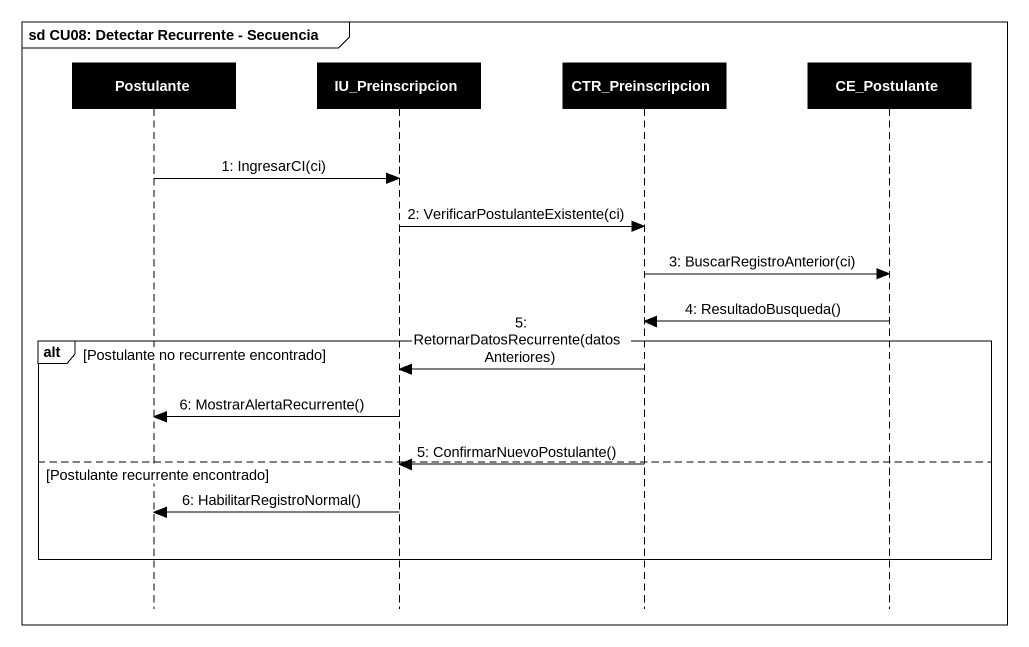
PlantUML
@startuml
mainframe sd CU08: Detectar Recurrente - Secuencia
hide footbox
participant Postulante #000000
participant IU_Preinscripcion #000000
participant CTR_Preinscripcion #000000
participant CE_Postulante #000000

Postulante -> IU_Preinscripcion : 1: IngresarCI(ci)
IU_Preinscripcion -> CTR_Preinscripcion : 2: VerificarPostulanteExistente(ci)
CTR_Preinscripcion -> CE_Postulante : 3: BuscarRegistroAnterior(ci)
CE_Postulante -> CTR_Preinscripcion : 4: ResultadoBusqueda()
alt Postulante no recurrente encontrado
  CTR_Preinscripcion -> IU_Preinscripcion : 5: RetornarDatosRecurrente(datosAnteriores)
  IU_Preinscripcion -> Postulante : 6: MostrarAlertaRecurrente()
else Postulante recurrente encontrado
  CTR_Preinscripcion -> IU_Preinscripcion : 5: ConfirmarNuevoPostulante()
  IU_Preinscripcion -> Postulante : 6: HabilitarRegistroNormal()
end
@enduml
